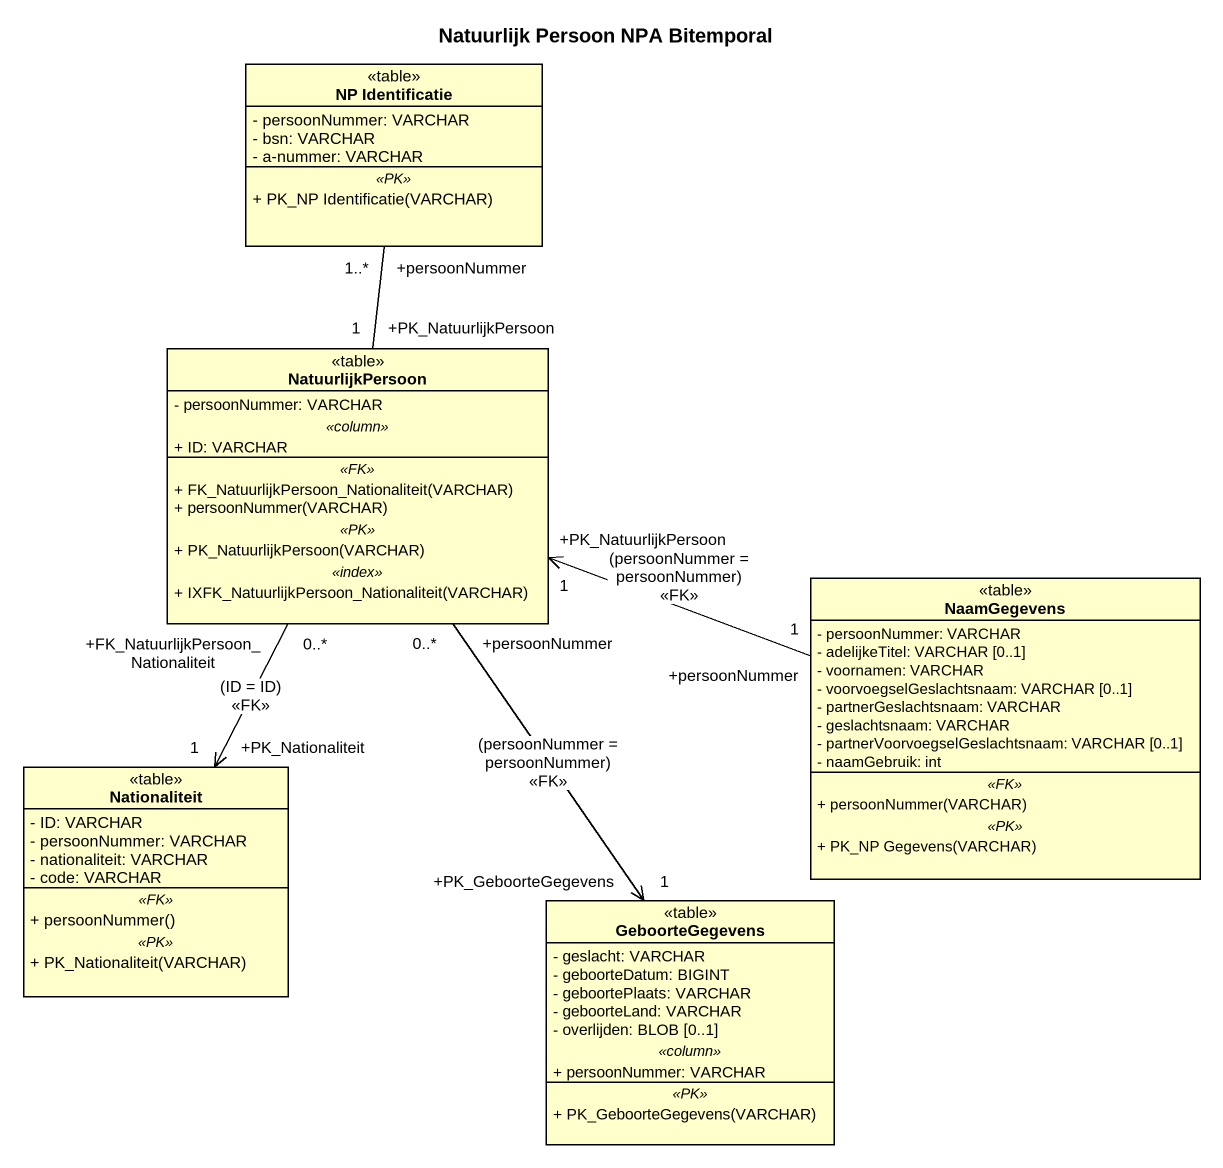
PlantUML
@startuml
title Natuurlijk Persoon NPA Bitemporal
hide circle
hide empty members
skinparam classAttributeIconSize 0
class "NP Identificatie" as NP_Identificatie <<table>> {
  - persoonNummer: VARCHAR
  - bsn: VARCHAR
  - a-nummer: VARCHAR
  .. <<PK>> ..
  + PK_NP Identificatie(VARCHAR)
}
class NatuurlijkPersoon <<table>> {
  - persoonNummer: VARCHAR
  .. <<column>> ..
  + ID: VARCHAR
  .. <<FK>> ..
  + FK_NatuurlijkPersoon_Nationaliteit(VARCHAR)
  + persoonNummer(VARCHAR)
  .. <<PK>> ..
  + PK_NatuurlijkPersoon(VARCHAR)
  .. <<index>> ..
  + IXFK_NatuurlijkPersoon_Nationaliteit(VARCHAR)
}
class NaamGegevens <<table>> {
  - persoonNummer: VARCHAR
  - adelijkeTitel: VARCHAR [0..1]
  - voornamen: VARCHAR
  - voorvoegselGeslachtsnaam: VARCHAR [0..1]
  - partnerGeslachtsnaam: VARCHAR
  - geslachtsnaam: VARCHAR
  - partnerVoorvoegselGeslachtsnaam: VARCHAR [0..1]
  - naamGebruik: int
  .. <<FK>> ..
  + persoonNummer(VARCHAR)
  .. <<PK>> ..
  + PK_NP Gegevens(VARCHAR)
}
class Nationaliteit <<table>> {
  - ID: VARCHAR
  - persoonNummer: VARCHAR
  - nationaliteit: VARCHAR
  - code: VARCHAR
  .. <<FK>> ..
  + persoonNummer()
  .. <<PK>> ..
  + PK_Nationaliteit(VARCHAR)
}
class GeboorteGegevens <<table>> {
  - geslacht: VARCHAR
  - geboorteDatum: BIGINT
  - geboortePlaats: VARCHAR
  - geboorteLand: VARCHAR
  - overlijden: BLOB [0..1]
  .. <<column>> ..
  + persoonNummer: VARCHAR
  .. <<PK>> ..
  + PK_GeboorteGegevens(VARCHAR)
}
NP_Identificatie "+persoonNummer\n1..*" -- "+PK_NatuurlijkPersoon\n1" NatuurlijkPersoon
NatuurlijkPersoon "+FK_NatuurlijkPersoon_Nationaliteit\n0..*" --> "+PK_Nationaliteit\n1" Nationaliteit : (ID = ID)\n<<FK>>
NatuurlijkPersoon "+persoonNummer\n0..*" --> "+PK_GeboorteGegevens\n1" GeboorteGegevens : (persoonNummer = persoonNummer)\n<<FK>>
NaamGegevens "+persoonNummer\n1" -left-> "+PK_NatuurlijkPersoon\n1" NatuurlijkPersoon : (persoonNummer = persoonNummer)\n<<FK>>
@enduml
